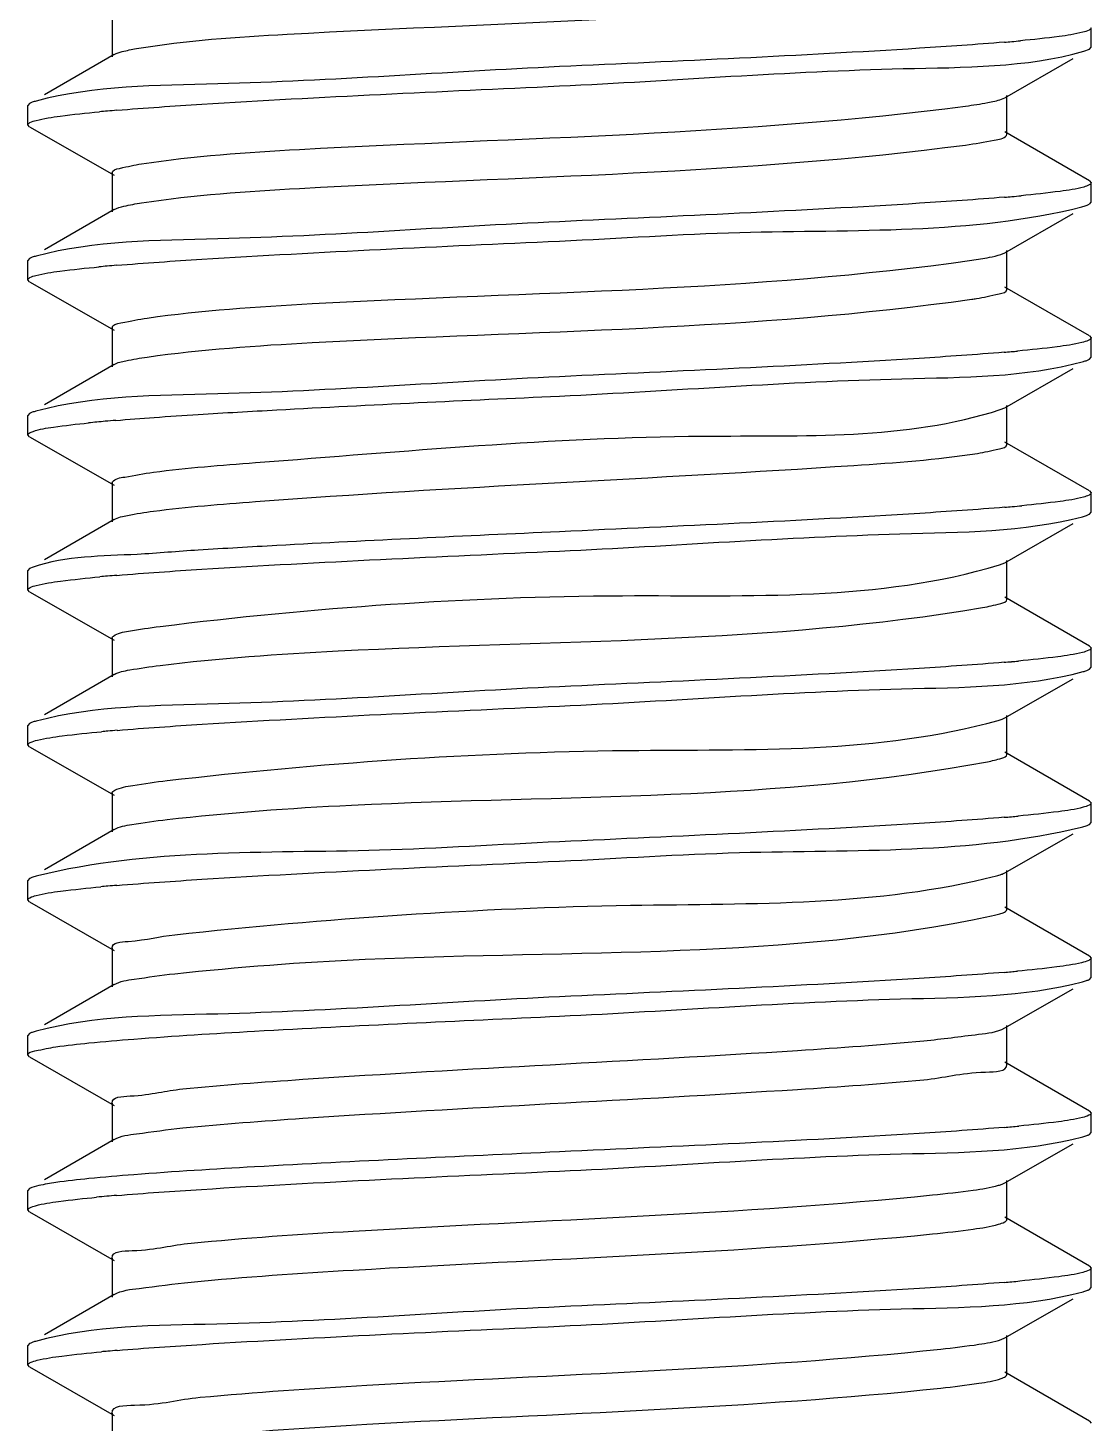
# Model space of a CAD drawing. Extents: x 1247970 to 1725648, y 860327 to 1277876.
# Drawn here: x 1335019.8 to 1335081.4, y 1199451 to 1199531.8 of the extents above; entities that cross this region are included whole.
import ezdxf

# ---------------------------------------------------------------- set-up
doc = ezdxf.new("R2010")
doc.units = 0
doc.header["$LTSCALE"] = 1000
doc.header["$MEASUREMENT"] = 0
doc.layers.get('0').update_dxf_attribs({"color": 254})
doc.layers.add('TK', color=4, linetype='Continuous')

# ---------------------------------------------------------------- blocks, each defined once
blk = doc.blocks.new('A$C63786A89')
at = {"linetype": 'Continuous'}
for p, q in [((2007.688, 6888.635), (2007.688, 6886.379)), ((2064.345, 6886.934), (2064.345, 6888.053)), ((2064.245, 6886.818), (2064.345, 6886.935)), ((2007.806, 6886.515), (2003.785, 6884.185)), ((2059.355, 6884.011), (2063.303, 6886.278)), ((2063.925, 6886.698), (2064.244, 6886.818)), ((2002.916, 6883.681), (2002.817, 6883.567)), ((2059.164, 6883.928), (2059.355, 6884.011)), ((2059.475, 6881.893), (2059.475, 6884.149)), ((2002.817, 6882.447), (2002.817, 6883.567)), ((2002.918, 6882.332), (2002.817, 6882.447)), ((2002.918, 6882.332), (2007.808, 6879.525)), ((2063.378, 6879.698), (2059.357, 6882.029)), ((2059.451, 6881.832), (2059.474, 6881.893)), ((2007.688, 6879.662), (2007.688, 6877.406)), ((2064.247, 6879.195), (2063.378, 6879.698)), ((2064.247, 6879.195), (2064.345, 6879.081)), ((2064.345, 6877.961), (2064.345, 6879.08)), ((2007.806, 6877.542), (2003.785, 6875.212)), ((2059.355, 6875.039), (2063.303, 6877.305)), ((2064.245, 6877.845), (2064.345, 6877.96)), ((2059.131, 6874.943), (2059.354, 6875.039)), ((2059.475, 6872.92), (2059.475, 6875.176)), ((2002.916, 6874.709), (2002.817, 6874.594)), ((2002.817, 6873.475), (2002.817, 6874.594)), ((2002.918, 6873.359), (2002.817, 6873.475)), ((2002.918, 6873.359), (2007.808, 6870.552)), ((2064.247, 6870.222), (2059.357, 6873.056)), ((2007.688, 6870.689), (2007.688, 6868.433)), ((2064.247, 6870.222), (2064.345, 6870.107)), ((2064.345, 6868.988), (2064.345, 6870.108)), ((2007.806, 6868.569), (2003.785, 6866.239)), ((2059.355, 6866.066), (2063.303, 6868.332)), ((2064.245, 6868.872), (2064.345, 6868.988)), ((2059.089, 6865.957), (2059.354, 6866.066)), ((2059.475, 6863.947), (2059.475, 6866.203)), ((2002.916, 6865.736), (2002.817, 6865.621)), ((2002.817, 6864.502), (2002.817, 6865.621)), ((2002.918, 6864.386), (2002.817, 6864.501)), ((2002.918, 6864.386), (2007.808, 6861.579)), ((2064.247, 6861.249), (2059.357, 6864.083)), ((2007.688, 6861.717), (2007.688, 6859.461)), ((2007.689, 6861.717), (2007.712, 6861.777)), ((2064.247, 6861.249), (2064.345, 6861.135)), ((2064.345, 6860.015), (2064.345, 6861.135)), ((2007.806, 6859.597), (2003.785, 6857.266)), ((2064.245, 6859.9), (2064.345, 6860.015)), ((2059.355, 6857.093), (2063.303, 6859.359)), ((2059.036, 6856.967), (2059.353, 6857.093)), ((2059.475, 6854.974), (2059.475, 6857.23)), ((2002.916, 6856.763), (2002.817, 6856.648)), ((2002.817, 6855.529), (2002.817, 6856.648)), ((2003.116, 6856.847), (2002.917, 6856.763)), ((2002.918, 6855.413), (2002.817, 6855.529)), ((2002.918, 6855.413), (2007.808, 6852.606)), ((2064.247, 6852.276), (2059.357, 6855.11)), ((2007.688, 6852.744), (2007.688, 6850.488)), ((2064.247, 6852.276), (2064.345, 6852.162)), ((2064.345, 6851.042), (2064.345, 6852.162)), ((2007.806, 6850.624), (2003.785, 6848.293)), ((2064.245, 6850.927), (2064.345, 6851.043)), ((2059.355, 6848.12), (2063.303, 6850.386)), ((2059.475, 6846.001), (2059.475, 6848.257)), ((2002.916, 6847.79), (2002.817, 6847.675)), ((2002.817, 6846.556), (2002.817, 6847.675)), ((2002.918, 6846.44), (2002.817, 6846.556)), ((2002.918, 6846.44), (2007.808, 6843.634)), ((2064.247, 6843.304), (2059.357, 6846.137)), ((2007.688, 6843.771), (2007.688, 6841.515)), ((2064.247, 6843.304), (2064.345, 6843.19)), ((2064.345, 6842.07), (2064.345, 6843.189)), ((2007.806, 6841.651), (2003.785, 6839.32)), ((2064.245, 6841.954), (2064.345, 6842.069)), ((2059.355, 6839.147), (2063.303, 6841.413)), ((2059.475, 6837.028), (2059.475, 6839.284)), ((2002.916, 6838.817), (2002.817, 6838.703)), ((2002.817, 6837.583), (2002.817, 6838.703)), ((2002.918, 6837.467), (2002.817, 6837.583)), ((2002.918, 6837.467), (2007.808, 6834.661)), ((2064.247, 6834.331), (2059.357, 6837.164)), ((2007.688, 6834.798), (2007.688, 6832.542)), ((2064.247, 6834.331), (2064.345, 6834.216)), ((2064.345, 6833.097), (2064.345, 6834.216)), ((2064.245, 6832.981), (2064.345, 6833.097)), ((2007.806, 6832.678), (2003.785, 6830.348)), ((2059.355, 6830.174), (2063.303, 6832.441)), ((2002.916, 6829.844), (2002.817, 6829.729)), ((2002.817, 6828.61), (2002.817, 6829.73)), ((2059.475, 6828.056), (2059.475, 6830.312)), ((2002.918, 6828.495), (2002.817, 6828.61)), ((2002.918, 6828.495), (2007.808, 6825.688)), ((2064.247, 6825.358), (2059.357, 6828.192)), ((2007.688, 6825.825), (2007.688, 6823.569)), ((2064.247, 6825.358), (2064.345, 6825.243)), ((2064.345, 6824.124), (2064.345, 6825.243)), ((2064.245, 6824.008), (2064.345, 6824.124)), ((2007.806, 6823.705), (2003.785, 6821.375)), ((2059.355, 6821.201), (2063.303, 6823.468)), ((2002.916, 6820.871), (2002.817, 6820.757)), ((2002.817, 6819.637), (2002.817, 6820.757)), ((2059.475, 6819.083), (2059.475, 6821.339)), ((2002.918, 6819.522), (2002.817, 6819.637)), ((2002.918, 6819.522), (2007.808, 6816.715)), ((2064.247, 6816.385), (2059.357, 6819.219)), ((2007.688, 6816.852), (2007.688, 6814.596)), ((2064.247, 6816.385), (2064.345, 6816.27)), ((2064.345, 6815.151), (2064.345, 6816.27)), ((2064.245, 6815.035), (2064.345, 6815.151)), ((2007.806, 6814.732), (2003.785, 6812.402)), ((2059.355, 6812.229), (2063.303, 6814.495)), ((2002.916, 6811.899), (2002.817, 6811.784)), ((2002.817, 6810.665), (2002.817, 6811.784)), ((2059.142, 6812.137), (2059.354, 6812.229)), ((2059.475, 6810.11), (2059.475, 6812.366)), ((2002.918, 6810.549), (2002.817, 6810.665)), ((2002.918, 6810.549), (2007.808, 6807.742)), ((2064.247, 6807.412), (2059.357, 6810.246)), ((2007.688, 6807.879), (2007.688, 6805.623)), ((2064.247, 6807.412), (2064.345, 6807.298))]:
    blk.add_line(p, q, dxfattribs=at)
for centre, radius, start, end in [((2049.013, 7008.969), 122.179, 274.84443, 275.04567), ((2050.618, 6990.832), 103.972, 275.04402, 275.31832), ((2016.637, 6778.652), 104.992, 95.03866, 95.2923), ((2018.382, 6758.855), 124.865, 94.78851, 95.03837), ((2049.047, 6999.608), 121.79, 274.84887, 275.05019), ((2050.695, 6981.007), 103.115, 275.04806, 275.33919), ((2016.588, 6770.222), 104.446, 95.04087, 95.30655), ((2018.37, 6750.014), 124.733, 94.78969, 95.04088), ((2053.588, 6899.517), 27.439, 278.06973, 278.63649), ((2048.924, 6992.052), 123.212, 274.83425, 275.02849), ((2050.284, 6976.594), 107.694, 275.02864, 275.2243), ((2015.398, 6774.17), 91.471, 95.08469, 95.69359), ((2018.154, 6743.526), 122.239, 94.81251, 95.09844), ((2049.062, 6981.491), 121.617, 274.85027, 275.05506), ((2050.799, 6961.914), 101.963, 275.0521, 275.37177), ((2016.693, 6751.109), 105.619, 95.03601, 95.27651), ((2018.398, 6731.748), 125.055, 94.78669, 95.03541), ((2048.956, 6973.744), 122.848, 274.83784, 275.03353), ((2050.38, 6957.575), 106.616, 275.03325, 275.24993), ((2016.903, 6739.8), 107.965, 95.02603, 95.21887), ((2018.458, 6722.078), 125.755, 94.78017, 95.02445), ((2050.37, 6948.71), 106.725, 275.03295, 275.24668), ((2048.956, 6964.758), 122.835, 274.83788, 275.03317), ((2018.43, 6713.431), 125.428, 94.78316, 95.02876), ((2016.823, 6731.718), 107.07, 95.03001, 95.23984), ((2048.92, 6956.217), 123.268, 274.83367, 275.02745), ((2050.265, 6940.92), 107.912, 275.02768, 275.21881), ((2048.977, 6946.578), 122.6, 274.8405, 275.03749), ((2050.456, 6929.819), 105.775, 275.03682, 275.27102), ((2016.316, 6719.384), 101.436, 95.05266, 95.38778), ((2018.311, 6696.867), 124.041, 94.79519, 95.05457), ((2049.004, 6937.298), 122.292, 274.84382, 275.04235), ((2050.548, 6919.823), 104.748, 275.04115, 275.29709), ((2016.875, 6704.223), 107.649, 95.02739, 95.22677), ((2018.451, 6686.266), 125.675, 94.78092, 95.02593)]:
    blk.add_arc(centre, radius, start, end, dxfattribs=at)
for points, knots in [([(2009.093, 6886.852), (2011.977, 6887.341), (2027.889, 6888.353), (2043.812, 6888.62), (2056.699, 6890.198)], [0, 0, 0, 0, 0.183885, 1, 1, 1, 1]), ([(2063.867, 6887.801), (2063.416, 6887.682), (2062.208, 6887.508), (2061.001, 6887.378), (2060.255, 6887.308)], [0, 0, 0, 0, 0.383778, 1, 1, 1, 1]), ([(2064.344, 6888.053), (2064.344, 6887.995), (2064.148, 6887.874), (2063.989, 6887.833), (2063.867, 6887.801)], [0, 0, 0, 0, 0.313899, 1, 1, 1, 1]), ([(2007.807, 6886.515), (2007.951, 6886.598), (2008.386, 6886.719), (2008.819, 6886.805), (2009.093, 6886.852)], [0, 0, 0, 0, 0.373195, 1, 1, 1, 1]), ([(2059.332, 6887.226), (2057.694, 6887.088), (2049.116, 6886.505), (2040.527, 6886.132), (2033.581, 6885.81)], [0, 0, 0, 0, 0.191175, 1, 1, 1, 1]), ([(2033.581, 6884.691), (2040.21, 6884.998), (2050.247, 6885.828), (2060.553, 6885.747), (2063.925, 6886.698)], [0, 0, 0, 0, 0.654451, 1, 1, 1, 1]), ([(2033.581, 6885.81), (2026.991, 6885.504), (2016.959, 6884.712), (2006.693, 6884.725), (2003.288, 6883.817)], [0, 0, 0, 0, 0.651841, 1, 1, 1, 1]), ([(2007.958, 6883.285), (2009.596, 6883.422), (2018.132, 6883.999), (2026.679, 6884.37), (2033.581, 6884.691)], [0, 0, 0, 0, 0.192188, 1, 1, 1, 1]), ([(2003.288, 6883.817), (2003.214, 6883.797), (2003.087, 6883.76), (2002.965, 6883.709), (2002.917, 6883.681)], [0, 0, 0, 0, 0.58162, 1, 1, 1, 1]), ([(2057.083, 6883.53), (2057.511, 6883.586), (2058.209, 6883.691), (2058.904, 6883.835), (2059.164, 6883.928)], [0, 0, 0, 0, 0.610485, 1, 1, 1, 1]), ([(2003.288, 6882.698), (2003.744, 6882.819), (2004.97, 6882.995), (2006.194, 6883.126), (2006.953, 6883.196)], [0, 0, 0, 0, 0.382614, 1, 1, 1, 1]), ([(2009.394, 6880.184), (2012.419, 6880.651), (2028.345, 6881.698), (2044.317, 6881.853), (2057.083, 6883.53)], [0, 0, 0, 0, 0.192077, 1, 1, 1, 1]), ([(2002.819, 6882.447), (2002.819, 6882.505), (2003.011, 6882.625), (2003.168, 6882.666), (2003.288, 6882.698)], [0, 0, 0, 0, 0.314588, 1, 1, 1, 1]), ([(2009.394, 6877.928), (2012.419, 6878.395), (2028.345, 6879.442), (2044.317, 6879.597), (2057.083, 6881.274)], [0, 0, 0, 0, 0.192077, 1, 1, 1, 1]), ([(2057.083, 6881.274), (2057.639, 6881.347), (2058.381, 6881.513), (2059.296, 6881.631), (2059.451, 6881.832)], [0, 0, 0, 0, 0.688948, 1, 1, 1, 1]), ([(2007.688, 6879.662), (2007.689, 6879.83), (2008.512, 6880.005), (2008.966, 6880.117), (2009.394, 6880.184)], [0, 0, 0, 0, 0.279343, 1, 1, 1, 1]), ([(2063.925, 6878.844), (2063.479, 6878.718), (2062.262, 6878.543), (2061.047, 6878.41), (2060.29, 6878.339)], [0, 0, 0, 0, 0.378394, 1, 1, 1, 1]), ([(2064.344, 6879.081), (2064.345, 6879.029), (2064.177, 6878.913), (2064.033, 6878.875), (2063.925, 6878.844)], [0, 0, 0, 0, 0.318995, 1, 1, 1, 1]), ([(2059.342, 6878.254), (2057.704, 6878.115), (2049.123, 6877.532), (2040.53, 6877.16), (2033.581, 6876.837)], [0, 0, 0, 0, 0.191136, 1, 1, 1, 1]), ([(2007.807, 6877.542), (2007.979, 6877.642), (2008.519, 6877.776), (2009.052, 6877.875), (2009.394, 6877.928)], [0, 0, 0, 0, 0.364848, 1, 1, 1, 1]), ([(2033.581, 6875.718), (2037.059, 6875.879), (2047.104, 6876.56), (2057.389, 6876.091), (2063.809, 6877.694)], [0, 0, 0, 0, 0.344711, 1, 1, 1, 1]), ([(2063.809, 6877.694), (2063.896, 6877.716), (2064.044, 6877.757), (2064.189, 6877.814), (2064.243, 6877.845)], [0, 0, 0, 0, 0.587751, 1, 1, 1, 1]), ([(2033.581, 6876.837), (2026.991, 6876.531), (2016.959, 6875.74), (2006.694, 6875.751), (2003.288, 6874.844)], [0, 0, 0, 0, 0.651786, 1, 1, 1, 1]), ([(2007.955, 6874.312), (2009.593, 6874.449), (2018.13, 6875.026), (2026.678, 6875.397), (2033.581, 6875.718)], [0, 0, 0, 0, 0.192158, 1, 1, 1, 1]), ([(2003.288, 6874.844), (2003.214, 6874.824), (2003.088, 6874.787), (2002.965, 6874.736), (2002.917, 6874.709)], [0, 0, 0, 0, 0.58172, 1, 1, 1, 1]), ([(2057.44, 6874.606), (2057.78, 6874.654), (2058.348, 6874.745), (2058.912, 6874.869), (2059.131, 6874.943)], [0, 0, 0, 0, 0.598238, 1, 1, 1, 1]), ([(2003.285, 6873.724), (2003.738, 6873.845), (2004.956, 6874.02), (2006.174, 6874.151), (2006.928, 6874.221)], [0, 0, 0, 0, 0.382548, 1, 1, 1, 1]), ([(2009.723, 6871.259), (2012.885, 6871.708), (2028.809, 6872.781), (2044.814, 6872.814), (2057.44, 6874.606)], [0, 0, 0, 0, 0.200253, 1, 1, 1, 1]), ([(2002.819, 6873.475), (2002.819, 6873.531), (2003.009, 6873.652), (2003.166, 6873.692), (2003.285, 6873.724)], [0, 0, 0, 0, 0.314939, 1, 1, 1, 1]), ([(2009.723, 6869.003), (2012.885, 6869.452), (2028.809, 6870.525), (2044.814, 6870.558), (2057.44, 6872.35)], [0, 0, 0, 0, 0.200253, 1, 1, 1, 1]), ([(2057.708, 6872.389), (2058.152, 6872.457), (2058.618, 6872.574), (2059.475, 6872.747), (2059.474, 6872.92)], [0, 0, 0, 0, 0.721406, 1, 1, 1, 1]), ([(2007.688, 6870.689), (2007.688, 6870.886), (2008.688, 6871.05), (2009.213, 6871.187), (2009.723, 6871.259)], [0, 0, 0, 0, 0.275861, 1, 1, 1, 1]), ([(2064.344, 6870.107), (2064.343, 6870.044), (2064.119, 6869.918), (2063.945, 6869.875), (2063.809, 6869.84)], [0, 0, 0, 0, 0.309702, 1, 1, 1, 1]), ([(2059.308, 6869.279), (2057.67, 6869.14), (2049.1, 6868.558), (2040.519, 6868.186), (2033.581, 6867.864)], [0, 0, 0, 0, 0.191404, 1, 1, 1, 1]), ([(2063.809, 6869.84), (2063.339, 6869.723), (2062.096, 6869.548), (2060.854, 6869.417), (2060.09, 6869.348)], [0, 0, 0, 0, 0.387307, 1, 1, 1, 1]), ([(2007.806, 6868.569), (2008.01, 6868.687), (2008.665, 6868.832), (2009.306, 6868.944), (2009.723, 6869.003)], [0, 0, 0, 0, 0.357671, 1, 1, 1, 1]), ([(2033.581, 6866.745), (2040.19, 6867.052), (2050.224, 6867.859), (2060.507, 6867.818), (2063.898, 6868.744)], [0, 0, 0, 0, 0.653073, 1, 1, 1, 1]), ([(2063.898, 6868.744), (2063.966, 6868.763), (2064.084, 6868.799), (2064.199, 6868.846), (2064.244, 6868.872)], [0, 0, 0, 0, 0.578158, 1, 1, 1, 1]), ([(2033.581, 6867.864), (2026.989, 6867.558), (2016.956, 6866.765), (2006.689, 6866.78), (2003.285, 6865.87)], [0, 0, 0, 0, 0.651969, 1, 1, 1, 1]), ([(2012.678, 6865.678), (2014.195, 6865.774), (2021.161, 6866.175), (2028.131, 6866.492), (2033.581, 6866.745)], [0, 0, 0, 0, 0.217929, 1, 1, 1, 1]), ([(2003.285, 6865.87), (2003.212, 6865.851), (2003.086, 6865.814), (2002.965, 6865.763), (2002.917, 6865.736)], [0, 0, 0, 0, 0.581338, 1, 1, 1, 1]), ([(2015.988, 6862.893), (2024.605, 6863.541), (2038.825, 6864.894), (2053.602, 6864.192), (2059.089, 6865.957)], [0, 0, 0, 0, 0.599878, 1, 1, 1, 1]), ([(2003.116, 6864.701), (2003.495, 6864.828), (2004.572, 6864.994), (2005.644, 6865.122), (2006.323, 6865.19)], [0, 0, 0, 0, 0.369421, 1, 1, 1, 1]), ([(2007.899, 6865.334), (2008.64, 6865.397), (2010.232, 6865.518), (2011.826, 6865.624), (2012.678, 6865.678)], [0, 0, 0, 0, 0.465589, 1, 1, 1, 1]), ([(2002.819, 6864.501), (2002.819, 6864.543), (2002.929, 6864.64), (2003.039, 6864.675), (2003.116, 6864.701)], [0, 0, 0, 0, 0.336741, 1, 1, 1, 1]), ([(2057.769, 6863.426), (2058.197, 6863.492), (2058.651, 6863.605), (2059.474, 6863.779), (2059.474, 6863.947)], [0, 0, 0, 0, 0.720662, 1, 1, 1, 1]), ([(2015.988, 6860.637), (2027.516, 6861.504), (2041.455, 6862.058), (2055.398, 6863.059), (2057.769, 6863.426)], [0, 0, 0, 0, 0.828188, 1, 1, 1, 1]), ([(2007.712, 6861.777), (2007.866, 6861.978), (2008.782, 6862.097), (2009.523, 6862.262), (2010.08, 6862.335)], [0, 0, 0, 0, 0.310277, 1, 1, 1, 1]), ([(2064.344, 6861.135), (2064.344, 6861.08), (2064.163, 6860.962), (2064.012, 6860.922), (2063.898, 6860.891)], [0, 0, 0, 0, 0.316864, 1, 1, 1, 1]), ([(2059.345, 6860.309), (2057.708, 6860.17), (2049.126, 6859.586), (2040.532, 6859.214), (2033.581, 6858.892)], [0, 0, 0, 0, 0.191057, 1, 1, 1, 1]), ([(2063.898, 6860.891), (2063.457, 6860.77), (2062.269, 6860.597), (2061.081, 6860.468), (2060.345, 6860.398)], [0, 0, 0, 0, 0.381781, 1, 1, 1, 1]), ([(2007.806, 6859.597), (2008.041, 6859.733), (2008.823, 6859.887), (2009.58, 6860.014), (2010.08, 6860.079)], [0, 0, 0, 0, 0.350726, 1, 1, 1, 1]), ([(2033.581, 6857.772), (2040.149, 6858.077), (2050.176, 6858.848), (2060.418, 6858.874), (2063.843, 6859.757)], [0, 0, 0, 0, 0.650216, 1, 1, 1, 1]), ([(2063.843, 6859.757), (2063.923, 6859.777), (2064.06, 6859.817), (2064.192, 6859.87), (2064.244, 6859.9)], [0, 0, 0, 0, 0.584311, 1, 1, 1, 1]), ([(2033.581, 6858.892), (2028.131, 6858.638), (2021.161, 6858.321), (2014.195, 6857.921), (2012.678, 6857.825)], [0, 0, 0, 0, 0.782071, 1, 1, 1, 1]), ([(2012.678, 6857.825), (2011.501, 6857.75), (2008.324, 6857.462), (2005.036, 6857.49), (2003.116, 6856.847)], [0, 0, 0, 0, 0.368097, 1, 1, 1, 1]), ([(2007.963, 6856.367), (2009.601, 6856.504), (2018.135, 6857.081), (2026.68, 6857.452), (2033.581, 6857.772)], [0, 0, 0, 0, 0.192221, 1, 1, 1, 1]), ([(2003.304, 6855.783), (2003.763, 6855.904), (2004.992, 6856.079), (2006.221, 6856.21), (2006.98, 6856.28)], [0, 0, 0, 0, 0.383768, 1, 1, 1, 1]), ([(2010.464, 6853.411), (2019.341, 6854.498), (2035.439, 6855.672), (2052.055, 6854.861), (2059.036, 6856.967)], [0, 0, 0, 0, 0.550892, 1, 1, 1, 1]), ([(2002.819, 6855.529), (2002.819, 6855.587), (2003.018, 6855.71), (2003.18, 6855.751), (2003.304, 6855.783)], [0, 0, 0, 0, 0.313242, 1, 1, 1, 1]), ([(2058.07, 6854.502), (2058.423, 6854.562), (2058.811, 6854.654), (2059.473, 6854.832), (2059.474, 6854.974)], [0, 0, 0, 0, 0.71625, 1, 1, 1, 1]), ([(2010.464, 6851.155), (2013.885, 6851.574), (2029.756, 6852.688), (2045.784, 6852.416), (2058.07, 6854.502)], [0, 0, 0, 0, 0.216633, 1, 1, 1, 1]), ([(2007.764, 6852.853), (2008.013, 6853.033), (2008.968, 6853.181), (2009.854, 6853.336), (2010.464, 6853.411)], [0, 0, 0, 0, 0.333038, 1, 1, 1, 1]), ([(2007.689, 6852.744), (2007.689, 6852.763), (2007.707, 6852.808), (2007.743, 6852.838), (2007.764, 6852.853)], [0, 0, 0, 0, 0.422806, 1, 1, 1, 1]), ([(2064.344, 6852.162), (2064.344, 6852.102), (2064.136, 6851.978), (2063.971, 6851.936), (2063.843, 6851.903)], [0, 0, 0, 0, 0.311764, 1, 1, 1, 1]), ([(2059.316, 6851.334), (2057.678, 6851.195), (2049.106, 6850.613), (2040.521, 6850.241), (2033.581, 6849.919)], [0, 0, 0, 0, 0.191346, 1, 1, 1, 1]), ([(2063.843, 6851.903), (2063.378, 6851.783), (2062.139, 6851.607), (2060.9, 6851.476), (2060.136, 6851.406)], [0, 0, 0, 0, 0.384793, 1, 1, 1, 1]), ([(2007.806, 6850.624), (2008.077, 6850.781), (2008.994, 6850.941), (2009.876, 6851.083), (2010.464, 6851.155)], [0, 0, 0, 0, 0.345983, 1, 1, 1, 1]), ([(2033.581, 6848.799), (2040.179, 6849.105), (2050.212, 6849.904), (2060.486, 6849.879), (2063.885, 6850.795)], [0, 0, 0, 0, 0.652296, 1, 1, 1, 1]), ([(2063.885, 6850.795), (2063.957, 6850.814), (2064.079, 6850.851), (2064.197, 6850.9), (2064.244, 6850.927)], [0, 0, 0, 0, 0.579676, 1, 1, 1, 1]), ([(2033.581, 6849.919), (2027.002, 6849.613), (2016.973, 6848.832), (2006.719, 6848.825), (2003.304, 6847.93)], [0, 0, 0, 0, 0.651024, 1, 1, 1, 1]), ([(2007.978, 6847.395), (2009.617, 6847.532), (2018.145, 6848.108), (2026.685, 6848.479), (2033.581, 6848.799)], [0, 0, 0, 0, 0.192344, 1, 1, 1, 1]), ([(2058.964, 6847.974), (2059.041, 6847.995), (2059.174, 6848.036), (2059.302, 6848.091), (2059.353, 6848.12)], [0, 0, 0, 0, 0.575095, 1, 1, 1, 1]), ([(2003.304, 6847.93), (2003.226, 6847.909), (2003.095, 6847.871), (2002.967, 6847.819), (2002.917, 6847.79)], [0, 0, 0, 0, 0.58341, 1, 1, 1, 1]), ([(2003.368, 6846.827), (2003.839, 6846.943), (2005.08, 6847.118), (2006.321, 6847.247), (2007.082, 6847.317)], [0, 0, 0, 0, 0.388356, 1, 1, 1, 1]), ([(2010.875, 6844.487), (2019.706, 6845.5), (2035.659, 6846.645), (2052.047, 6846.036), (2058.964, 6847.974)], [0, 0, 0, 0, 0.553064, 1, 1, 1, 1]), ([(2002.819, 6846.556), (2002.819, 6846.621), (2003.05, 6846.748), (2003.228, 6846.792), (2003.368, 6846.827)], [0, 0, 0, 0, 0.308531, 1, 1, 1, 1]), ([(2058.342, 6845.577), (2058.628, 6845.631), (2058.954, 6845.707), (2059.473, 6845.883), (2059.474, 6846.001)], [0, 0, 0, 0, 0.71055, 1, 1, 1, 1]), ([(2010.875, 6842.231), (2014.418, 6842.638), (2030.236, 6843.775), (2046.26, 6843.299), (2058.342, 6845.577)], [0, 0, 0, 0, 0.224873, 1, 1, 1, 1]), ([(2007.847, 6843.929), (2008.17, 6844.09), (2009.205, 6844.262), (2010.212, 6844.411), (2010.875, 6844.487)], [0, 0, 0, 0, 0.351085, 1, 1, 1, 1]), ([(2007.689, 6843.771), (2007.689, 6843.8), (2007.737, 6843.872), (2007.805, 6843.908), (2007.847, 6843.929)], [0, 0, 0, 0, 0.382203, 1, 1, 1, 1]), ([(2063.885, 6842.942), (2063.42, 6842.816), (2062.164, 6842.638), (2060.909, 6842.504), (2060.129, 6842.433)], [0, 0, 0, 0, 0.38079, 1, 1, 1, 1]), ([(2064.344, 6843.19), (2064.345, 6843.134), (2064.157, 6843.013), (2064.003, 6842.973), (2063.885, 6842.942)], [0, 0, 0, 0, 0.314898, 1, 1, 1, 1]), ([(2007.806, 6841.651), (2008.113, 6841.83), (2009.177, 6841.993), (2010.192, 6842.152), (2010.875, 6842.231)], [0, 0, 0, 0, 0.341158, 1, 1, 1, 1]), ([(2059.316, 6842.361), (2057.678, 6842.222), (2049.105, 6841.64), (2040.521, 6841.268), (2033.581, 6840.946)], [0, 0, 0, 0, 0.191355, 1, 1, 1, 1]), ([(2033.581, 6839.826), (2037.053, 6839.987), (2047.095, 6840.663), (2057.369, 6840.214), (2063.795, 6841.799)], [0, 0, 0, 0, 0.344305, 1, 1, 1, 1]), ([(2063.795, 6841.799), (2063.886, 6841.821), (2064.038, 6841.863), (2064.187, 6841.921), (2064.244, 6841.954)], [0, 0, 0, 0, 0.589045, 1, 1, 1, 1]), ([(2033.581, 6840.946), (2030.11, 6840.785), (2020.068, 6840.109), (2009.794, 6840.558), (2003.368, 6838.973)], [0, 0, 0, 0, 0.344304, 1, 1, 1, 1]), ([(2007.971, 6838.422), (2009.61, 6838.559), (2018.141, 6839.135), (2026.683, 6839.506), (2033.581, 6839.826)], [0, 0, 0, 0, 0.1923, 1, 1, 1, 1]), ([(2003.368, 6838.973), (2003.277, 6838.951), (2003.123, 6838.908), (2002.974, 6838.85), (2002.917, 6838.817)], [0, 0, 0, 0, 0.589887, 1, 1, 1, 1]), ([(2011.312, 6835.563), (2020.071, 6836.51), (2035.862, 6837.608), (2052.006, 6837.214), (2058.867, 6838.975)], [0, 0, 0, 0, 0.554321, 1, 1, 1, 1]), ([(2058.867, 6838.975), (2058.964, 6839), (2059.13, 6839.047), (2059.291, 6839.111), (2059.353, 6839.147)], [0, 0, 0, 0, 0.58474, 1, 1, 1, 1]), ([(2002.819, 6837.583), (2002.819, 6837.64), (2003.01, 6837.761), (2003.167, 6837.801), (2003.287, 6837.833)], [0, 0, 0, 0, 0.314207, 1, 1, 1, 1]), ([(2003.287, 6837.833), (2003.753, 6837.957), (2005.01, 6838.135), (2006.266, 6838.269), (2007.045, 6838.341)], [0, 0, 0, 0, 0.381564, 1, 1, 1, 1]), ([(2058.586, 6836.653), (2058.811, 6836.701), (2059.079, 6836.763), (2059.473, 6836.931), (2059.473, 6837.028)], [0, 0, 0, 0, 0.703023, 1, 1, 1, 1]), ([(2011.312, 6833.307), (2014.974, 6833.703), (2030.717, 6834.869), (2046.736, 6834.137), (2058.586, 6836.653)], [0, 0, 0, 0, 0.233172, 1, 1, 1, 1]), ([(2007.69, 6834.798), (2007.688, 6835.131), (2009.545, 6835.196), (2010.408, 6835.465), (2011.312, 6835.563)], [0, 0, 0, 0, 0.267938, 1, 1, 1, 1]), ([(2063.795, 6833.946), (2063.324, 6833.829), (2062.083, 6833.655), (2060.842, 6833.525), (2060.08, 6833.455)], [0, 0, 0, 0, 0.388352, 1, 1, 1, 1]), ([(2064.344, 6834.216), (2064.344, 6834.151), (2064.113, 6834.024), (2063.935, 6833.98), (2063.795, 6833.946)], [0, 0, 0, 0, 0.308507, 1, 1, 1, 1]), ([(2007.806, 6832.678), (2008.152, 6832.88), (2009.371, 6833.045), (2010.528, 6833.222), (2011.312, 6833.307)], [0, 0, 0, 0, 0.336892, 1, 1, 1, 1]), ([(2059.307, 6833.387), (2057.668, 6833.249), (2049.099, 6832.667), (2040.518, 6832.295), (2033.581, 6831.973)], [0, 0, 0, 0, 0.19142, 1, 1, 1, 1]), ([(2033.581, 6830.853), (2040.159, 6831.159), (2050.188, 6831.938), (2060.44, 6831.948), (2063.857, 6832.842)], [0, 0, 0, 0, 0.650898, 1, 1, 1, 1]), ([(2063.857, 6832.842), (2063.934, 6832.862), (2064.066, 6832.9), (2064.194, 6832.952), (2064.244, 6832.981)], [0, 0, 0, 0, 0.582833, 1, 1, 1, 1]), ([(2033.581, 6831.973), (2026.991, 6831.667), (2016.959, 6830.874), (2006.692, 6830.888), (2003.287, 6829.98)], [0, 0, 0, 0, 0.651815, 1, 1, 1, 1]), ([(2003.287, 6829.98), (2003.213, 6829.96), (2003.087, 6829.922), (2002.965, 6829.872), (2002.917, 6829.844)], [0, 0, 0, 0, 0.581612, 1, 1, 1, 1]), ([(2004.435, 6829.075), (2005.071, 6829.168), (2006.574, 6829.333), (2008.081, 6829.46), (2008.947, 6829.527)], [0, 0, 0, 0, 0.425182, 1, 1, 1, 1]), ([(2054.667, 6829.427), (2055.725, 6829.528), (2057.264, 6829.753), (2058.902, 6829.914), (2059.354, 6830.174)], [0, 0, 0, 0, 0.670944, 1, 1, 1, 1]), ([(2002.817, 6828.61), (2002.818, 6828.767), (2003.607, 6828.909), (2004.029, 6829.016), (2004.435, 6829.075)], [0, 0, 0, 0, 0.276335, 1, 1, 1, 1]), ([(2018.733, 6827.196), (2028.269, 6827.838), (2040.26, 6828.363), (2052.234, 6829.196), (2054.667, 6829.427)], [0, 0, 0, 0, 0.796391, 1, 1, 1, 1]), ([(2054.667, 6827.171), (2055.862, 6827.285), (2056.981, 6827.664), (2059.471, 6827.62), (2059.473, 6828.056)], [0, 0, 0, 0, 0.733761, 1, 1, 1, 1]), ([(2018.733, 6824.94), (2028.269, 6825.582), (2040.26, 6826.107), (2052.234, 6826.94), (2054.667, 6827.171)], [0, 0, 0, 0, 0.796391, 1, 1, 1, 1]), ([(2007.691, 6825.825), (2007.69, 6826.197), (2009.794, 6826.224), (2010.757, 6826.534), (2011.775, 6826.638)], [0, 0, 0, 0, 0.266625, 1, 1, 1, 1]), ([(2063.857, 6824.988), (2063.396, 6824.868), (2062.165, 6824.692), (2060.933, 6824.561), (2060.173, 6824.491)], [0, 0, 0, 0, 0.383908, 1, 1, 1, 1]), ([(2064.344, 6825.243), (2064.344, 6825.184), (2064.143, 6825.062), (2063.981, 6825.021), (2063.857, 6824.988)], [0, 0, 0, 0, 0.312982, 1, 1, 1, 1]), ([(2007.807, 6823.705), (2008.193, 6823.931), (2009.577, 6824.095), (2010.883, 6824.291), (2011.775, 6824.382)], [0, 0, 0, 0, 0.332603, 1, 1, 1, 1]), ([(2059.322, 6824.416), (2057.684, 6824.277), (2049.11, 6823.695), (2040.524, 6823.322), (2033.581, 6823)], [0, 0, 0, 0, 0.191295, 1, 1, 1, 1]), ([(2033.581, 6821.881), (2040.171, 6822.187), (2050.203, 6822.977), (2060.467, 6822.967), (2063.874, 6823.873)], [0, 0, 0, 0, 0.651754, 1, 1, 1, 1]), ([(2063.874, 6823.873), (2063.948, 6823.893), (2064.074, 6823.93), (2064.196, 6823.981), (2064.244, 6824.008)], [0, 0, 0, 0, 0.580939, 1, 1, 1, 1]), ([(2008.947, 6821.674), (2008.081, 6821.607), (2006.574, 6821.479), (2005.071, 6821.314), (2004.435, 6821.222)], [0, 0, 0, 0, 0.574818, 1, 1, 1, 1]), ([(2007.942, 6820.474), (2009.58, 6820.611), (2018.12, 6821.189), (2026.673, 6821.56), (2033.581, 6821.881)], [0, 0, 0, 0, 0.191997, 1, 1, 1, 1]), ([(2004.435, 6821.222), (2004.105, 6821.174), (2003.597, 6821.084), (2003.079, 6820.965), (2002.917, 6820.871)], [0, 0, 0, 0, 0.640522, 1, 1, 1, 1]), ([(2055.167, 6820.503), (2055.956, 6820.582), (2057.233, 6820.729), (2058.511, 6820.925), (2058.986, 6821.061)], [0, 0, 0, 0, 0.61618, 1, 1, 1, 1]), ([(2058.986, 6821.061), (2059.058, 6821.082), (2059.184, 6821.121), (2059.305, 6821.173), (2059.354, 6821.201)], [0, 0, 0, 0, 0.573635, 1, 1, 1, 1]), ([(2002.819, 6819.637), (2002.819, 6819.692), (2002.996, 6819.809), (2003.145, 6819.848), (2003.257, 6819.879)], [0, 0, 0, 0, 0.317697, 1, 1, 1, 1]), ([(2003.257, 6819.879), (2003.695, 6820), (2004.877, 6820.173), (2006.059, 6820.302), (2006.792, 6820.371)], [0, 0, 0, 0, 0.381284, 1, 1, 1, 1]), ([(2012.264, 6817.714), (2015.386, 6818.018), (2029.687, 6818.977), (2044.028, 6819.391), (2055.167, 6820.503)], [0, 0, 0, 0, 0.218875, 1, 1, 1, 1]), ([(2058.986, 6818.805), (2059.111, 6818.841), (2059.279, 6818.886), (2059.473, 6819.021), (2059.473, 6819.083)], [0, 0, 0, 0, 0.67902, 1, 1, 1, 1]), ([(2012.264, 6815.458), (2015.386, 6815.762), (2029.687, 6816.721), (2044.028, 6817.135), (2055.167, 6818.247)], [0, 0, 0, 0, 0.218875, 1, 1, 1, 1]), ([(2055.167, 6818.247), (2055.956, 6818.326), (2057.233, 6818.473), (2058.511, 6818.669), (2058.986, 6818.805)], [0, 0, 0, 0, 0.61618, 1, 1, 1, 1]), ([(2007.69, 6816.852), (2007.691, 6817.268), (2010.057, 6817.247), (2011.125, 6817.604), (2012.264, 6817.714)], [0, 0, 0, 0, 0.266426, 1, 1, 1, 1]), ([(2063.874, 6816.02), (2063.419, 6815.899), (2062.197, 6815.724), (2060.975, 6815.592), (2060.218, 6815.522)], [0, 0, 0, 0, 0.382741, 1, 1, 1, 1]), ([(2064.344, 6816.27), (2064.344, 6816.213), (2064.152, 6816.093), (2063.994, 6816.052), (2063.874, 6816.02)], [0, 0, 0, 0, 0.314547, 1, 1, 1, 1]), ([(2007.807, 6814.732), (2008.237, 6814.983), (2009.795, 6815.144), (2011.258, 6815.361), (2012.264, 6815.458)], [0, 0, 0, 0, 0.329874, 1, 1, 1, 1]), ([(2059.33, 6815.444), (2057.692, 6815.305), (2049.115, 6814.722), (2040.526, 6814.35), (2033.581, 6814.027)], [0, 0, 0, 0, 0.191235, 1, 1, 1, 1]), ([(2063.878, 6814.902), (2063.951, 6814.921), (2064.075, 6814.958), (2064.196, 6815.008), (2064.244, 6815.035)], [0, 0, 0, 0, 0.580501, 1, 1, 1, 1]), ([(2033.581, 6812.908), (2040.174, 6813.214), (2050.206, 6814.007), (2060.474, 6813.992), (2063.878, 6814.902)], [0, 0, 0, 0, 0.651959, 1, 1, 1, 1]), ([(2033.581, 6814.027), (2026.967, 6813.72), (2016.932, 6812.907), (2006.642, 6812.958), (2003.257, 6812.026)], [0, 0, 0, 0, 0.653487, 1, 1, 1, 1]), ([(2007.977, 6811.504), (2009.615, 6811.641), (2018.144, 6812.217), (2026.685, 6812.588), (2033.581, 6812.908)], [0, 0, 0, 0, 0.192326, 1, 1, 1, 1]), ([(2003.257, 6812.026), (2003.19, 6812.007), (2003.074, 6811.972), (2002.961, 6811.924), (2002.917, 6811.899)], [0, 0, 0, 0, 0.578085, 1, 1, 1, 1]), ([(2055.642, 6811.579), (2056.38, 6811.657), (2057.55, 6811.803), (2058.726, 6811.993), (2059.142, 6812.137)], [0, 0, 0, 0, 0.627888, 1, 1, 1, 1]), ([(2003.355, 6810.932), (2003.825, 6811.049), (2005.065, 6811.224), (2006.306, 6811.354), (2007.068, 6811.424)], [0, 0, 0, 0, 0.387456, 1, 1, 1, 1]), ([(2012.777, 6808.79), (2015.992, 6809.088), (2030.28, 6810.038), (2044.613, 6810.417), (2055.642, 6811.579)], [0, 0, 0, 0, 0.225497, 1, 1, 1, 1]), ([(2002.819, 6810.665), (2002.82, 6810.729), (2003.044, 6810.855), (2003.219, 6810.898), (2003.355, 6810.932)], [0, 0, 0, 0, 0.309714, 1, 1, 1, 1]), ([(2012.777, 6806.534), (2015.992, 6806.832), (2030.28, 6807.782), (2044.613, 6808.161), (2055.642, 6809.323)], [0, 0, 0, 0, 0.225497, 1, 1, 1, 1]), ([(2055.642, 6809.323), (2056.38, 6809.401), (2057.55, 6809.547), (2058.726, 6809.737), (2059.142, 6809.881)], [0, 0, 0, 0, 0.627888, 1, 1, 1, 1]), ([(2059.142, 6809.881), (2059.228, 6809.91), (2059.352, 6809.952), (2059.473, 6810.063), (2059.473, 6810.11)], [0, 0, 0, 0, 0.6598, 1, 1, 1, 1]), ([(2007.69, 6807.879), (2007.692, 6808.34), (2010.332, 6808.266), (2011.512, 6808.673), (2012.777, 6808.79)], [0, 0, 0, 0, 0.266069, 1, 1, 1, 1])]:
    blk.add_open_spline(points, degree=3, knots=knots, dxfattribs=at)
for points in [[(2010.08, 6862.335), (2012.041, 6862.593), (2014.015, 6862.745), (2015.988, 6862.893)], [(2010.08, 6860.079), (2012.041, 6860.337), (2014.015, 6860.489), (2015.988, 6860.637)], [(2015.94, 6829.981), (2021.818, 6830.314), (2027.7, 6830.58), (2033.581, 6830.853)], [(2008.947, 6829.527), (2011.276, 6829.708), (2013.608, 6829.849), (2015.94, 6829.981)], [(2011.775, 6826.638), (2014.09, 6826.875), (2016.412, 6827.04), (2018.733, 6827.196)], [(2011.775, 6824.382), (2014.09, 6824.619), (2016.412, 6824.784), (2018.733, 6824.94)], [(2033.581, 6823), (2027.7, 6822.727), (2021.818, 6822.461), (2015.94, 6822.128)], [(2015.94, 6822.128), (2013.608, 6821.996), (2011.276, 6821.854), (2008.947, 6821.674)]]:
    blk.add_open_spline(points, degree=3, dxfattribs=at)

msp = doc.modelspace()

# ---------------------------------------------------------------- block references
at = {"layer": 'TK'}
msp.add_blockref('A$C63786A89', (1333017.03, 1192643.735, -355), dxfattribs=at)

doc.saveas('drawing.dxf')
